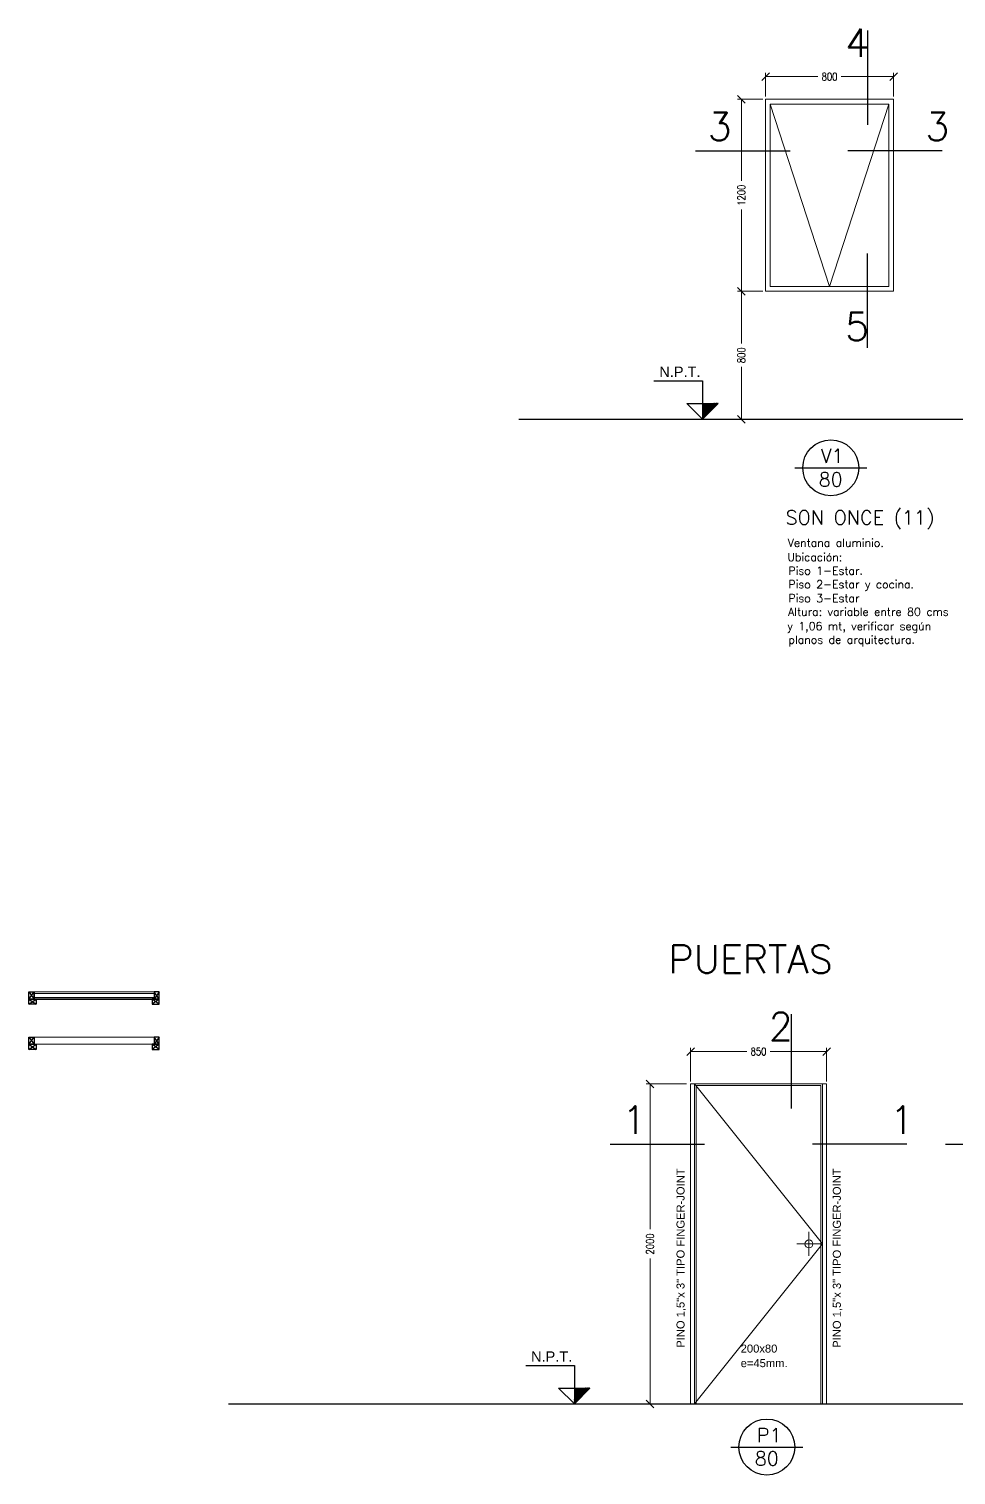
# Model space of a CAD drawing. Header units: metres. Extents: x -40 to 265, y 63 to 163.
# Drawn here: x 247.84 to 253.64, y 145.2 to 154.24 of the extents above; entities that cross this region are included whole.
import ezdxf
from ezdxf.enums import TextEntityAlignment as Align

# ---------------------------------------------------------------- set-up
doc = ezdxf.new("R2010")
doc.units = ezdxf.units.M
doc.header["$LTSCALE"] = 5
doc.header["$MEASUREMENT"] = 0
doc.layers.get('0').update_dxf_attribs({"color": 30})
doc.layers.get('DEFPOINTS').update_dxf_attribs({"color": 210})
for name, color, linetype, lineweight in [('A-ANNO-DIMS', 3, 'Continuous', 18), ('A-ANNO-TEXT', 3, 'Continuous', 18), ('A-DETL-GRPH', 4, 'Continuous', 25), ('A-DETL-MBND', 3, 'Continuous', 18), ('A-DETL-MCUT', 4, 'Continuous', 25)]:
    doc.layers.add(name, color=color, linetype=linetype, lineweight=lineweight)
doc.styles.add('E-ARIAL', font='arial.ttf')
doc.styles.add('E-ROMANS', font='romans.shx', dxfattribs={"width": 0.8})
doc.dimstyles.new('E-0020_TICK_24', dxfattribs={"dimscale": 0.001, "dimtxt": 48, "dimasz": 48, "dimexe": 24, "dimexo": 16, "dimgap": 24, "dimtad": 0, "dimdec": 0, "dimlfac": 1000, "dimzin": 0, "dimdsep": 46, "dimtxsty": 'E-ROMANS', "dimblk": 'OBLIQUE', "dimcen": 24, "dimclrd": 256, "dimclre": 256, "dimclrt": 256, "dimadec": 0, "dimazin": 0, "dimtfac": 1, "dimtdec": 0, "dimtmove": 1, "dimatfit": 3, "dimldrblk": 'OPEN90', "dimfxl": 1, "dimtfill": 1, "dimtolj": 1, "dimtzin": 0, "dimlwd": -1, "dimarcsym": 0})

# ---------------------------------------------------------------- blocks, each defined once
blk = doc.blocks.new('_Oblique')
at = {"color": 0, "linetype": 'ByBlock', "lineweight": -2}
blk.add_line((-0.5, -0.5), (0.5, 0.5), dxfattribs=at)
blk = doc.blocks.new('*D130')
at = {"layer": 'A-ANNO-DIMS', "lineweight": -2, "transparency": 16777216}
for p, q in [((251.9505, 147.6423), (251.6999, 147.6423)), ((251.9505, 145.6423), (251.6999, 145.6423))]:
    blk.add_line(p, q, dxfattribs=at)
at = {"layer": 'A-ANNO-DIMS', "transparency": 16777216}
for p, q in [((251.7239, 147.6423), (251.7239, 146.734)), ((251.7239, 145.6423), (251.7239, 146.5506))]:
    blk.add_line(p, q, dxfattribs=at)
at = {"layer": 'DEFPOINTS', "color": 0, "transparency": 16777216}
for p in [(251.9665, 147.6423), (251.7239, 145.6423), (251.9665, 145.6423)]:
    blk.add_point(p, dxfattribs=at)
at = {"layer": 'A-ANNO-DIMS', "transparency": 16777216, "xscale": 0.048, "yscale": 0.048, "zscale": 0.048}
for p, rotation in [((251.7239, 147.6423), 90), ((251.7239, 145.6423), 270)]:
    blk.add_blockref('_Oblique', p, dxfattribs=dict(at, rotation=rotation))
at = {"layer": 'A-ANNO-DIMS', "transparency": 16777216, "insert": (251.7239, 146.6423), "char_height": 0.048, "attachment_point": 5, "rotation": 90, "style": 'E-ROMANS', "bg_fill": 3, "box_fill_scale": 1.25, "bg_fill_color": 256, "bg_fill_true_color": 13158600, "bg_fill_transparency": 0}
blk.add_mtext('\\A1;2000', dxfattribs=at)
blk = doc.blocks.new('_Open90')
at = {"color": 0, "linetype": 'ByBlock', "lineweight": -2}
for p, q in [((0, 0), (-1, 0)), ((-0.5, 0.5), (0, 0)), ((0, 0), (-0.5, -0.5))]:
    blk.add_line(p, q, dxfattribs=at)
blk = doc.blocks.new('*D133')
at = {"layer": 'A-ANNO-DIMS', "lineweight": -2, "transparency": 16777216}
for p, q in [((252.429, 153.7964), (252.2708, 153.7964)), ((252.429, 152.5964), (252.2708, 152.5964))]:
    blk.add_line(p, q, dxfattribs=at)
at = {"layer": 'A-ANNO-DIMS', "transparency": 16777216}
for p, q in [((252.2948, 153.7964), (252.2948, 153.2853)), ((252.2948, 152.5964), (252.2948, 153.1075))]:
    blk.add_line(p, q, dxfattribs=at)
at = {"layer": 'DEFPOINTS', "color": 0, "transparency": 16777216}
for p in [(252.445, 153.7964), (252.2948, 152.5964), (252.445, 152.5964)]:
    blk.add_point(p, dxfattribs=at)
at = {"layer": 'A-ANNO-DIMS', "transparency": 16777216, "xscale": 0.048, "yscale": 0.048, "zscale": 0.048}
for p, rotation in [((252.2948, 153.7964), 90), ((252.2948, 152.5964), 270)]:
    blk.add_blockref('_Oblique', p, dxfattribs=dict(at, rotation=rotation))
at = {"layer": 'A-ANNO-DIMS', "transparency": 16777216, "insert": (252.2948, 153.1964), "char_height": 0.048, "attachment_point": 5, "rotation": 90, "style": 'E-ROMANS', "bg_fill": 3, "box_fill_scale": 1.25, "bg_fill_color": 256, "bg_fill_true_color": 13158600, "bg_fill_transparency": 0}
blk.add_mtext('\\A1;1200', dxfattribs=at)
blk = doc.blocks.new('*D134')
at = {"layer": 'A-ANNO-DIMS', "lineweight": -2, "transparency": 16777216}
for p, q in [((252.445, 153.8124), (252.445, 153.9613)), ((253.245, 153.8124), (253.245, 153.9613))]:
    blk.add_line(p, q, dxfattribs=at)
at = {"layer": 'A-ANNO-DIMS', "transparency": 16777216}
for p, q in [((252.445, 153.9373), (252.7716, 153.9373)), ((253.245, 153.9373), (252.9183, 153.9373))]:
    blk.add_line(p, q, dxfattribs=at)
at = {"layer": 'DEFPOINTS', "color": 0, "transparency": 16777216}
for p in [(253.245, 153.9373), (252.445, 153.7964), (253.245, 153.7964)]:
    blk.add_point(p, dxfattribs=at)
at = {"layer": 'A-ANNO-DIMS', "transparency": 16777216, "xscale": 0.048, "yscale": 0.048, "zscale": 0.048, "rotation": 180}
blk.add_blockref('_Oblique', (252.445, 153.9373), dxfattribs=at)
at = {"layer": 'A-ANNO-DIMS', "transparency": 16777216, "xscale": 0.048, "yscale": 0.048, "zscale": 0.048}
blk.add_blockref('_Oblique', (253.245, 153.9373), dxfattribs=at)
at = {"layer": 'A-ANNO-DIMS', "transparency": 16777216, "insert": (252.845, 153.9373), "char_height": 0.048, "attachment_point": 5, "style": 'E-ROMANS', "bg_fill": 3, "box_fill_scale": 1.25, "bg_fill_color": 256, "bg_fill_true_color": 13158600, "bg_fill_transparency": 0}
blk.add_mtext('\\A1;800', dxfattribs=at)
blk = doc.blocks.new('*D140')
at = {"layer": 'A-ANNO-DIMS', "lineweight": -2, "transparency": 16777216}
for p, q in [((251.9765, 147.6583), (251.9765, 147.869)), ((252.8265, 147.6583), (252.8265, 147.869))]:
    blk.add_line(p, q, dxfattribs=at)
at = {"layer": 'A-ANNO-DIMS', "transparency": 16777216}
for p, q in [((251.9765, 147.845), (252.3281, 147.845)), ((252.8265, 147.845), (252.4749, 147.845))]:
    blk.add_line(p, q, dxfattribs=at)
at = {"layer": 'DEFPOINTS', "color": 0, "transparency": 16777216}
for p in [(252.8265, 147.845), (251.9765, 147.6423), (252.8265, 147.6423)]:
    blk.add_point(p, dxfattribs=at)
at = {"layer": 'A-ANNO-DIMS', "transparency": 16777216, "xscale": 0.048, "yscale": 0.048, "zscale": 0.048, "rotation": 180}
blk.add_blockref('_Oblique', (251.9765, 147.845), dxfattribs=at)
at = {"layer": 'A-ANNO-DIMS', "transparency": 16777216, "xscale": 0.048, "yscale": 0.048, "zscale": 0.048}
blk.add_blockref('_Oblique', (252.8265, 147.845), dxfattribs=at)
at = {"layer": 'A-ANNO-DIMS', "transparency": 16777216, "insert": (252.4015, 147.845), "char_height": 0.048, "attachment_point": 5, "style": 'E-ROMANS', "bg_fill": 3, "box_fill_scale": 1.25, "bg_fill_color": 256, "bg_fill_true_color": 13158600, "bg_fill_transparency": 0}
blk.add_mtext('\\A1;850', dxfattribs=at)
blk = doc.blocks.new('*D143')
at = {"layer": 'A-ANNO-DIMS', "lineweight": -2, "transparency": 16777216}
for p, q in [((252.429, 152.5964), (252.2708, 152.5964)), ((252.429, 151.7964), (252.2708, 151.7964))]:
    blk.add_line(p, q, dxfattribs=at)
at = {"layer": 'A-ANNO-DIMS', "transparency": 16777216}
for p, q in [((252.2948, 152.5964), (252.2948, 152.2698)), ((252.2948, 151.7964), (252.2948, 152.123))]:
    blk.add_line(p, q, dxfattribs=at)
at = {"layer": 'DEFPOINTS', "color": 0, "transparency": 16777216}
for p in [(252.445, 152.5964), (252.2948, 151.7964), (252.445, 151.7964)]:
    blk.add_point(p, dxfattribs=at)
at = {"layer": 'A-ANNO-DIMS', "transparency": 16777216, "xscale": 0.048, "yscale": 0.048, "zscale": 0.048}
for p, rotation in [((252.2948, 152.5964), 90), ((252.2948, 151.7964), 270)]:
    blk.add_blockref('_Oblique', p, dxfattribs=dict(at, rotation=rotation))
at = {"layer": 'A-ANNO-DIMS', "transparency": 16777216, "insert": (252.2948, 152.1964), "char_height": 0.048, "attachment_point": 5, "rotation": 90, "style": 'E-ROMANS', "bg_fill": 3, "box_fill_scale": 1.25, "bg_fill_color": 256, "bg_fill_true_color": 13158600, "bg_fill_transparency": 0}
blk.add_mtext('\\A1;800', dxfattribs=at)
blk = doc.blocks.new('QM-ARQ-DET')
at = {"layer": 'A-DETL-GRPH'}
for p, q in [((253.0831, 154.2253), (253.0831, 153.6356)), ((252.0086, 153.4735), (252.5984, 153.4735)), ((253.5487, 153.4735), (252.959, 153.4735)), ((253.0831, 152.242), (253.0831, 152.8317)), ((251.7481, 152.0368), (252.0523, 152.0368)), ((252.0523, 152.0368), (252.0523, 151.7964)), ((252.0523, 151.7964), (251.9533, 151.8954)), ((251.9533, 151.8954), (252.1493, 151.8954)), ((252.1013, 151.8464), (252.0523, 151.8954)), ((252.1493, 151.8954), (252.0523, 151.7964)), ((252.101, 151.8461), (252.0523, 151.8948)), ((252.1007, 151.8458), (252.0523, 151.8942)), ((252.1004, 151.8455), (252.0523, 151.8935)), ((252.1001, 151.8452), (252.0523, 151.8929)), ((252.0998, 151.8448), (252.0523, 151.8923)), ((252.0995, 151.8445), (252.0523, 151.8917)), ((252.0992, 151.8442), (252.0523, 151.8911)), ((252.0989, 151.8439), (252.0523, 151.8905)), ((252.0985, 151.8436), (252.0523, 151.8898)), ((252.0982, 151.8433), (252.0523, 151.8892)), ((252.0979, 151.843), (252.0523, 151.8886)), ((252.0976, 151.8427), (252.0523, 151.888)), ((252.0973, 151.8423), (252.0523, 151.8874)), ((252.097, 151.842), (252.0523, 151.8867)), ((252.0967, 151.8417), (252.0523, 151.8861)), ((252.0964, 151.8414), (252.0523, 151.8855)), ((252.0961, 151.8411), (252.0523, 151.8849)), ((252.0958, 151.8408), (252.0523, 151.8843)), ((252.0955, 151.8405), (252.0523, 151.8836)), ((252.0952, 151.8402), (252.0523, 151.883)), ((252.0949, 151.8398), (252.0523, 151.8824)), ((252.0946, 151.8395), (252.0523, 151.8818)), ((252.0943, 151.8392), (252.0523, 151.8812)), ((252.094, 151.8389), (252.0523, 151.8806)), ((252.0936, 151.8386), (252.0523, 151.8799)), ((252.0933, 151.8383), (252.0523, 151.8793)), ((252.093, 151.838), (252.0523, 151.8787)), ((252.0927, 151.8377), (252.0523, 151.8781)), ((252.0924, 151.8373), (252.0523, 151.8775)), ((252.0921, 151.837), (252.0523, 151.8768)), ((252.0918, 151.8367), (252.0523, 151.8762)), ((252.0915, 151.8364), (252.0523, 151.8756)), ((252.0912, 151.8361), (252.0523, 151.875)), ((252.0909, 151.8358), (252.0523, 151.8744)), ((252.0906, 151.8355), (252.0523, 151.8737)), ((252.0903, 151.8352), (252.0523, 151.8731)), ((252.09, 151.8348), (252.0523, 151.8725)), ((252.0897, 151.8345), (252.0523, 151.8719)), ((252.0894, 151.8342), (252.0523, 151.8713)), ((252.0891, 151.8339), (252.0523, 151.8707)), ((252.0887, 151.8336), (252.0523, 151.87)), ((252.0884, 151.8333), (252.0523, 151.8694)), ((252.0881, 151.833), (252.0523, 151.8688)), ((252.0878, 151.8327), (252.0523, 151.8682)), ((252.0875, 151.8323), (252.0523, 151.8676)), ((252.0872, 151.832), (252.0523, 151.8669)), ((252.0869, 151.8317), (252.0523, 151.8663)), ((252.0866, 151.8314), (252.0523, 151.8657)), ((252.0863, 151.8311), (252.0523, 151.8651)), ((252.086, 151.8308), (252.0523, 151.8645)), ((252.0857, 151.8305), (252.0523, 151.8638)), ((252.0854, 151.8302), (252.0523, 151.8632)), ((252.0851, 151.8298), (252.0523, 151.8626)), ((252.0848, 151.8295), (252.0523, 151.862)), ((252.0845, 151.8292), (252.0523, 151.8614)), ((252.0842, 151.8289), (252.0523, 151.8608)), ((252.0838, 151.8286), (252.0523, 151.8601)), ((252.0835, 151.8283), (252.0523, 151.8595)), ((252.0832, 151.828), (252.0523, 151.8589)), ((252.0829, 151.8277), (252.0523, 151.8583)), ((252.0826, 151.8273), (252.0523, 151.8577)), ((252.0823, 151.827), (252.0523, 151.857)), ((252.082, 151.8267), (252.0523, 151.8564)), ((252.0817, 151.8264), (252.0523, 151.8558)), ((252.0814, 151.8261), (252.0523, 151.8552)), ((252.0811, 151.8258), (252.0523, 151.8546)), ((252.0808, 151.8255), (252.0523, 151.8539)), ((252.0805, 151.8252), (252.0523, 151.8533)), ((252.0802, 151.8248), (252.0523, 151.8527)), ((252.0799, 151.8245), (252.0523, 151.8521)), ((252.0796, 151.8242), (252.0523, 151.8515)), ((252.0793, 151.8239), (252.0523, 151.8509)), ((252.0789, 151.8236), (252.0523, 151.8502)), ((252.0786, 151.8233), (252.0523, 151.8496)), ((252.0783, 151.823), (252.0523, 151.849)), ((252.078, 151.8227), (252.0523, 151.8484)), ((252.0777, 151.8223), (252.0523, 151.8478)), ((252.0774, 151.822), (252.0523, 151.8471)), ((252.0771, 151.8217), (252.0523, 151.8465)), ((252.0768, 151.8214), (252.0523, 151.8459)), ((252.0765, 151.8211), (252.0523, 151.8453)), ((252.0762, 151.8208), (252.0523, 151.8447)), ((252.0759, 151.8205), (252.0523, 151.844)), ((252.0756, 151.8202), (252.0523, 151.8434)), ((252.0753, 151.8198), (252.0523, 151.8428)), ((252.075, 151.8195), (252.0523, 151.8422)), ((252.0747, 151.8192), (252.0523, 151.8416)), ((252.0744, 151.8189), (252.0523, 151.841)), ((252.074, 151.8186), (252.0523, 151.8403)), ((252.0737, 151.8183), (252.0523, 151.8397)), ((252.0734, 151.818), (252.0523, 151.8391)), ((252.0731, 151.8177), (252.0523, 151.8385)), ((252.0728, 151.8173), (252.0523, 151.8379)), ((252.0725, 151.817), (252.0523, 151.8372)), ((252.0722, 151.8167), (252.0523, 151.8366)), ((252.0719, 151.8164), (252.0523, 151.836)), ((252.0716, 151.8161), (252.0523, 151.8354)), ((252.0713, 151.8158), (252.0523, 151.8348)), ((252.071, 151.8155), (252.0523, 151.8341)), ((252.0707, 151.8152), (252.0523, 151.8335)), ((252.0704, 151.8148), (252.0523, 151.8329)), ((252.1016, 151.8467), (252.0529, 151.8954)), ((252.1019, 151.847), (252.0535, 151.8954)), ((252.1022, 151.8473), (252.0542, 151.8954)), ((252.1025, 151.8477), (252.0548, 151.8954)), ((252.1028, 151.848), (252.0554, 151.8954)), ((252.1031, 151.8483), (252.056, 151.8954)), ((252.1034, 151.8486), (252.0566, 151.8954)), ((252.1038, 151.8489), (252.0573, 151.8954)), ((252.1041, 151.8492), (252.0579, 151.8954)), ((252.1044, 151.8495), (252.0585, 151.8954)), ((252.1047, 151.8498), (252.0591, 151.8954)), ((252.105, 151.8502), (252.0597, 151.8954)), ((252.1053, 151.8505), (252.0604, 151.8954)), ((252.1056, 151.8508), (252.061, 151.8954)), ((252.1059, 151.8511), (252.0616, 151.8954)), ((252.1062, 151.8514), (252.0622, 151.8954)), ((252.1065, 151.8517), (252.0628, 151.8954)), ((252.1068, 151.852), (252.0634, 151.8954)), ((252.1071, 151.8523), (252.0641, 151.8954)), ((252.1074, 151.8527), (252.0647, 151.8954)), ((252.1077, 151.853), (252.0653, 151.8954)), ((252.108, 151.8533), (252.0659, 151.8954)), ((252.1083, 151.8536), (252.0665, 151.8954)), ((252.1087, 151.8539), (252.0672, 151.8954)), ((252.109, 151.8542), (252.0678, 151.8954)), ((252.1093, 151.8545), (252.0684, 151.8954)), ((252.1096, 151.8548), (252.069, 151.8954)), ((252.1099, 151.8552), (252.0696, 151.8954)), ((252.1102, 151.8555), (252.0703, 151.8954)), ((252.1105, 151.8558), (252.0709, 151.8954)), ((252.1108, 151.8561), (252.0715, 151.8954)), ((252.1111, 151.8564), (252.0721, 151.8954)), ((252.1114, 151.8567), (252.0727, 151.8954)), ((252.1117, 151.857), (252.0733, 151.8954)), ((252.112, 151.8573), (252.074, 151.8954)), ((252.1123, 151.8577), (252.0746, 151.8954)), ((252.1126, 151.858), (252.0752, 151.8954)), ((252.1129, 151.8583), (252.0758, 151.8954)), ((252.1132, 151.8586), (252.0764, 151.8954)), ((252.1136, 151.8589), (252.0771, 151.8954)), ((252.1139, 151.8592), (252.0777, 151.8954)), ((252.1142, 151.8595), (252.0783, 151.8954)), ((252.1145, 151.8598), (252.0789, 151.8954)), ((252.1148, 151.8602), (252.0795, 151.8954)), ((252.1151, 151.8605), (252.0802, 151.8954)), ((252.1154, 151.8608), (252.0808, 151.8954)), ((252.1157, 151.8611), (252.0814, 151.8954)), ((252.116, 151.8614), (252.082, 151.8954)), ((252.1163, 151.8617), (252.0826, 151.8954)), ((252.1166, 151.862), (252.0832, 151.8954)), ((252.1169, 151.8623), (252.0839, 151.8954)), ((252.1172, 151.8627), (252.0845, 151.8954)), ((252.1175, 151.863), (252.0851, 151.8954)), ((252.1178, 151.8633), (252.0857, 151.8954)), ((252.1181, 151.8636), (252.0863, 151.8954)), ((252.1185, 151.8639), (252.087, 151.8954)), ((252.1188, 151.8642), (252.0876, 151.8954)), ((252.1191, 151.8645), (252.0882, 151.8954)), ((252.1194, 151.8648), (252.0888, 151.8954)), ((252.1197, 151.8652), (252.0894, 151.8954)), ((252.12, 151.8655), (252.0901, 151.8954)), ((252.1203, 151.8658), (252.0907, 151.8954)), ((252.1206, 151.8661), (252.0913, 151.8954)), ((252.1209, 151.8664), (252.0919, 151.8954)), ((252.1212, 151.8667), (252.0925, 151.8954)), ((252.1215, 151.867), (252.0931, 151.8954)), ((252.1218, 151.8673), (252.0938, 151.8954)), ((252.1221, 151.8677), (252.0944, 151.8954)), ((252.1224, 151.868), (252.095, 151.8954)), ((252.1227, 151.8683), (252.0956, 151.8954)), ((252.123, 151.8686), (252.0962, 151.8954)), ((252.1234, 151.8689), (252.0969, 151.8954)), ((252.1237, 151.8692), (252.0975, 151.8954)), ((252.124, 151.8695), (252.0981, 151.8954)), ((252.1243, 151.8698), (252.0987, 151.8954)), ((252.1246, 151.8702), (252.0993, 151.8954)), ((252.1249, 151.8705), (252.1, 151.8954)), ((252.1252, 151.8708), (252.1006, 151.8954)), ((252.1255, 151.8711), (252.1012, 151.8954)), ((252.1258, 151.8714), (252.1018, 151.8954)), ((252.1261, 151.8717), (252.1024, 151.8954)), ((252.1264, 151.872), (252.103, 151.8954)), ((252.1267, 151.8723), (252.1037, 151.8954)), ((252.127, 151.8727), (252.1043, 151.8954)), ((252.1273, 151.873), (252.1049, 151.8954)), ((252.1276, 151.8733), (252.1055, 151.8954)), ((252.1279, 151.8736), (252.1061, 151.8954)), ((252.1283, 151.8739), (252.1068, 151.8954)), ((252.1286, 151.8742), (252.1074, 151.8954)), ((252.1289, 151.8745), (252.108, 151.8954)), ((252.1292, 151.8748), (252.1086, 151.8954)), ((252.1295, 151.8752), (252.1092, 151.8954)), ((252.1298, 151.8755), (252.1099, 151.8954)), ((252.1301, 151.8758), (252.1105, 151.8954)), ((252.1304, 151.8761), (252.1111, 151.8954)), ((252.1307, 151.8764), (252.1117, 151.8954)), ((252.131, 151.8767), (252.1123, 151.8954)), ((252.1313, 151.877), (252.1129, 151.8954)), ((252.1316, 151.8773), (252.1136, 151.8954)), ((252.1319, 151.8777), (252.1142, 151.8954)), ((252.1322, 151.878), (252.1148, 151.8954)), ((252.1325, 151.8783), (252.1154, 151.8954)), ((252.1328, 151.8786), (252.116, 151.8954)), ((252.1331, 151.8789), (252.1167, 151.8954)), ((252.1335, 151.8792), (252.1173, 151.8954)), ((252.1338, 151.8795), (252.1179, 151.8954)), ((252.1341, 151.8798), (252.1185, 151.8954)), ((252.1344, 151.8802), (252.1191, 151.8954)), ((252.1347, 151.8805), (252.1198, 151.8954)), ((252.135, 151.8808), (252.1204, 151.8954)), ((252.1353, 151.8811), (252.121, 151.8954)), ((252.1356, 151.8814), (252.1216, 151.8954)), ((252.1359, 151.8817), (252.1222, 151.8954)), ((252.1362, 151.882), (252.1228, 151.8954)), ((252.1365, 151.8823), (252.1235, 151.8954)), ((252.1368, 151.8827), (252.1241, 151.8954)), ((252.1371, 151.883), (252.1247, 151.8954)), ((252.1374, 151.8833), (252.1253, 151.8954)), ((252.1377, 151.8836), (252.1259, 151.8954)), ((252.138, 151.8839), (252.1266, 151.8954)), ((252.1384, 151.8842), (252.1272, 151.8954)), ((252.1387, 151.8845), (252.1278, 151.8954)), ((252.139, 151.8848), (252.1284, 151.8954)), ((252.1393, 151.8852), (252.129, 151.8954)), ((252.1396, 151.8855), (252.1296, 151.8954)), ((252.1399, 151.8858), (252.1303, 151.8954)), ((252.1402, 151.8861), (252.1309, 151.8954)), ((252.1405, 151.8864), (252.1315, 151.8954)), ((252.1408, 151.8867), (252.1321, 151.8954)), ((252.1411, 151.887), (252.1327, 151.8954)), ((252.1414, 151.8873), (252.1334, 151.8954)), ((252.1417, 151.8877), (252.134, 151.8954)), ((252.142, 151.888), (252.1346, 151.8954)), ((252.1423, 151.8883), (252.1352, 151.8954)), ((252.1426, 151.8886), (252.1358, 151.8954)), ((252.1429, 151.8889), (252.1365, 151.8954)), ((252.1433, 151.8892), (252.1371, 151.8954)), ((252.1436, 151.8895), (252.1377, 151.8954)), ((252.1439, 151.8898), (252.1383, 151.8954)), ((252.1442, 151.8902), (252.1389, 151.8954)), ((252.1445, 151.8905), (252.1395, 151.8954)), ((252.1448, 151.8908), (252.1402, 151.8954)), ((252.1451, 151.8911), (252.1408, 151.8954)), ((252.1454, 151.8914), (252.1414, 151.8954)), ((252.1457, 151.8917), (252.142, 151.8954)), ((252.146, 151.892), (252.1426, 151.8954)), ((252.1463, 151.8923), (252.1433, 151.8954)), ((252.1466, 151.8927), (252.1439, 151.8954)), ((252.1469, 151.893), (252.1445, 151.8954)), ((252.1472, 151.8933), (252.1451, 151.8954)), ((252.1475, 151.8936), (252.1457, 151.8954)), ((252.1478, 151.8939), (252.1464, 151.8954)), ((252.1482, 151.8942), (252.147, 151.8954)), ((252.1485, 151.8945), (252.1476, 151.8954)), ((252.1488, 151.8948), (252.1482, 151.8954)), ((252.1491, 151.8952), (252.1488, 151.8954)), ((252.0701, 151.8145), (252.0523, 151.8323)), ((252.0698, 151.8142), (252.0523, 151.8317)), ((252.0695, 151.8139), (252.0523, 151.8311)), ((252.0692, 151.8136), (252.0523, 151.8304)), ((252.0688, 151.8133), (252.0523, 151.8298)), ((252.0685, 151.813), (252.0523, 151.8292)), ((252.0682, 151.8127), (252.0523, 151.8286)), ((252.0679, 151.8123), (252.0523, 151.828)), ((252.0676, 151.812), (252.0523, 151.8273)), ((252.0673, 151.8117), (252.0523, 151.8267)), ((252.067, 151.8114), (252.0523, 151.8261)), ((252.0667, 151.8111), (252.0523, 151.8255)), ((252.0664, 151.8108), (252.0523, 151.8249)), ((252.0661, 151.8105), (252.0523, 151.8243)), ((252.0658, 151.8102), (252.0523, 151.8236)), ((252.0655, 151.8098), (252.0523, 151.823)), ((252.0652, 151.8095), (252.0523, 151.8224)), ((252.0649, 151.8092), (252.0523, 151.8218)), ((252.0646, 151.8089), (252.0523, 151.8212)), ((252.0643, 151.8086), (252.0523, 151.8205)), ((252.0639, 151.8083), (252.0523, 151.8199)), ((252.0636, 151.808), (252.0523, 151.8193)), ((252.0633, 151.8077), (252.0523, 151.8187)), ((252.063, 151.8073), (252.0523, 151.8181)), ((252.0627, 151.807), (252.0523, 151.8174)), ((252.0624, 151.8067), (252.0523, 151.8168)), ((252.0621, 151.8064), (252.0523, 151.8162)), ((252.0618, 151.8061), (252.0523, 151.8156)), ((252.0615, 151.8058), (252.0523, 151.815)), ((252.0612, 151.8055), (252.0523, 151.8144)), ((252.0609, 151.8052), (252.0523, 151.8137)), ((252.0606, 151.8048), (252.0523, 151.8131)), ((252.0603, 151.8045), (252.0523, 151.8125)), ((252.06, 151.8042), (252.0523, 151.8119)), ((252.0597, 151.8039), (252.0523, 151.8113)), ((252.0594, 151.8036), (252.0523, 151.8106)), ((252.059, 151.8033), (252.0523, 151.81)), ((252.0587, 151.803), (252.0523, 151.8094)), ((252.0584, 151.8027), (252.0523, 151.8088)), ((252.0581, 151.8023), (252.0523, 151.8082)), ((252.0578, 151.802), (252.0523, 151.8075)), ((252.0575, 151.8017), (252.0523, 151.8069)), ((252.0572, 151.8014), (252.0523, 151.8063)), ((252.0569, 151.8011), (252.0523, 151.8057)), ((252.0566, 151.8008), (252.0523, 151.8051)), ((252.0563, 151.8005), (252.0523, 151.8045)), ((252.056, 151.8002), (252.0523, 151.8038)), ((252.0557, 151.7998), (252.0523, 151.8032)), ((252.0554, 151.7995), (252.0523, 151.8026)), ((252.0551, 151.7992), (252.0523, 151.802)), ((252.0548, 151.7989), (252.0523, 151.8014)), ((252.0545, 151.7986), (252.0523, 151.8007)), ((252.0541, 151.7983), (252.0523, 151.8001)), ((252.0538, 151.798), (252.0523, 151.7995)), ((252.0535, 151.7977), (252.0523, 151.7989)), ((252.0532, 151.7973), (252.0523, 151.7983)), ((252.0529, 151.797), (252.0523, 151.7976)), ((252.0526, 151.7967), (252.0523, 151.797)), ((252.0523, 151.7964), (252.0523, 151.7964)), ((252.606, 148.0777), (252.606, 147.4879)), ((251.475, 147.2658), (252.0648, 147.2658)), ((253.328, 147.2658), (252.7382, 147.2658)), ((253.5685, 147.2658), (254.1583, 147.2658)), ((250.9468, 145.8827), (251.251, 145.8827)), ((251.251, 145.8827), (251.251, 145.6423)), ((251.251, 145.6423), (251.152, 145.7413)), ((251.152, 145.7413), (251.348, 145.7413)), ((251.3, 145.6923), (251.251, 145.7413)), ((251.348, 145.7413), (251.251, 145.6423)), ((251.2997, 145.692), (251.251, 145.7407)), ((251.2994, 145.6917), (251.251, 145.7401)), ((251.2991, 145.6914), (251.251, 145.7394)), ((251.2988, 145.691), (251.251, 145.7388)), ((251.2985, 145.6907), (251.251, 145.7382)), ((251.2982, 145.6904), (251.251, 145.7376)), ((251.2979, 145.6901), (251.251, 145.737)), ((251.2976, 145.6898), (251.251, 145.7363)), ((251.2973, 145.6895), (251.251, 145.7357)), ((251.2969, 145.6892), (251.251, 145.7351)), ((251.2966, 145.6889), (251.251, 145.7345)), ((251.2963, 145.6885), (251.251, 145.7339)), ((251.296, 145.6882), (251.251, 145.7333)), ((251.2957, 145.6879), (251.251, 145.7326)), ((251.2954, 145.6876), (251.251, 145.732)), ((251.2951, 145.6873), (251.251, 145.7314)), ((251.2948, 145.687), (251.251, 145.7308)), ((251.2945, 145.6867), (251.251, 145.7302)), ((251.2942, 145.6864), (251.251, 145.7295)), ((251.2939, 145.686), (251.251, 145.7289)), ((251.2936, 145.6857), (251.251, 145.7283)), ((251.2933, 145.6854), (251.251, 145.7277)), ((251.293, 145.6851), (251.251, 145.7271)), ((251.2927, 145.6848), (251.251, 145.7264)), ((251.2924, 145.6845), (251.251, 145.7258)), ((251.292, 145.6842), (251.251, 145.7252)), ((251.2917, 145.6839), (251.251, 145.7246)), ((251.2914, 145.6835), (251.251, 145.724)), ((251.2911, 145.6832), (251.251, 145.7234)), ((251.2908, 145.6829), (251.251, 145.7227)), ((251.2905, 145.6826), (251.251, 145.7221)), ((251.2902, 145.6823), (251.251, 145.7215)), ((251.2899, 145.682), (251.251, 145.7209)), ((251.2896, 145.6817), (251.251, 145.7203)), ((251.2893, 145.6814), (251.251, 145.7196)), ((251.289, 145.681), (251.251, 145.719)), ((251.2887, 145.6807), (251.251, 145.7184)), ((251.2884, 145.6804), (251.251, 145.7178)), ((251.2881, 145.6801), (251.251, 145.7172)), ((251.2878, 145.6798), (251.251, 145.7165)), ((251.2875, 145.6795), (251.251, 145.7159)), ((251.2871, 145.6792), (251.251, 145.7153)), ((251.2868, 145.6789), (251.251, 145.7147)), ((251.2865, 145.6785), (251.251, 145.7141)), ((251.2862, 145.6782), (251.251, 145.7135)), ((251.2859, 145.6779), (251.251, 145.7128)), ((251.2856, 145.6776), (251.251, 145.7122)), ((251.2853, 145.6773), (251.251, 145.7116)), ((251.285, 145.677), (251.251, 145.711)), ((251.2847, 145.6767), (251.251, 145.7104)), ((251.2844, 145.6764), (251.251, 145.7097)), ((251.2841, 145.676), (251.251, 145.7091)), ((251.2838, 145.6757), (251.251, 145.7085)), ((251.2835, 145.6754), (251.251, 145.7079)), ((251.2832, 145.6751), (251.251, 145.7073)), ((251.2829, 145.6748), (251.251, 145.7066)), ((251.2826, 145.6745), (251.251, 145.706)), ((251.2822, 145.6742), (251.251, 145.7054)), ((251.2819, 145.6739), (251.251, 145.7048)), ((251.2816, 145.6735), (251.251, 145.7042)), ((251.2813, 145.6732), (251.251, 145.7036)), ((251.281, 145.6729), (251.251, 145.7029)), ((251.2807, 145.6726), (251.251, 145.7023)), ((251.2804, 145.6723), (251.251, 145.7017)), ((251.2801, 145.672), (251.251, 145.7011)), ((251.2798, 145.6717), (251.251, 145.7005)), ((251.2795, 145.6714), (251.251, 145.6998)), ((251.2792, 145.671), (251.251, 145.6992)), ((251.2789, 145.6707), (251.251, 145.6986)), ((251.2786, 145.6704), (251.251, 145.698)), ((251.2783, 145.6701), (251.251, 145.6974)), ((251.278, 145.6698), (251.251, 145.6967)), ((251.2777, 145.6695), (251.251, 145.6961)), ((251.2773, 145.6692), (251.251, 145.6955)), ((251.277, 145.6689), (251.251, 145.6949)), ((251.2767, 145.6685), (251.251, 145.6943)), ((251.2764, 145.6682), (251.251, 145.6937)), ((251.2761, 145.6679), (251.251, 145.693)), ((251.2758, 145.6676), (251.251, 145.6924)), ((251.2755, 145.6673), (251.251, 145.6918)), ((251.2752, 145.667), (251.251, 145.6912)), ((251.2749, 145.6667), (251.251, 145.6906)), ((251.2746, 145.6664), (251.251, 145.6899)), ((251.2743, 145.666), (251.251, 145.6893)), ((251.274, 145.6657), (251.251, 145.6887)), ((251.2737, 145.6654), (251.251, 145.6881)), ((251.2734, 145.6651), (251.251, 145.6875)), ((251.3003, 145.6926), (251.2516, 145.7413)), ((251.3006, 145.6929), (251.2523, 145.7413)), ((251.3009, 145.6932), (251.2529, 145.7413)), ((251.3012, 145.6935), (251.2535, 145.7413)), ((251.3015, 145.6939), (251.2541, 145.7413)), ((251.3018, 145.6942), (251.2547, 145.7413)), ((251.3022, 145.6945), (251.2553, 145.7413)), ((251.3025, 145.6948), (251.256, 145.7413)), ((251.3028, 145.6951), (251.2566, 145.7413)), ((251.3031, 145.6954), (251.2572, 145.7413)), ((251.3034, 145.6957), (251.2578, 145.7413)), ((251.3037, 145.696), (251.2584, 145.7413)), ((251.304, 145.6964), (251.2591, 145.7413)), ((251.3043, 145.6967), (251.2597, 145.7413)), ((251.3046, 145.697), (251.2603, 145.7413)), ((251.3049, 145.6973), (251.2609, 145.7413)), ((251.3052, 145.6976), (251.2615, 145.7413)), ((251.3055, 145.6979), (251.2622, 145.7413)), ((251.3058, 145.6982), (251.2628, 145.7413)), ((251.3061, 145.6985), (251.2634, 145.7413)), ((251.3064, 145.6989), (251.264, 145.7413)), ((251.3067, 145.6992), (251.2646, 145.7413)), ((251.3071, 145.6995), (251.2652, 145.7413)), ((251.3074, 145.6998), (251.2659, 145.7413)), ((251.3077, 145.7001), (251.2665, 145.7413)), ((251.308, 145.7004), (251.2671, 145.7413)), ((251.3083, 145.7007), (251.2677, 145.7413)), ((251.3086, 145.701), (251.2683, 145.7413)), ((251.3089, 145.7014), (251.269, 145.7413)), ((251.3092, 145.7017), (251.2696, 145.7413)), ((251.3095, 145.702), (251.2702, 145.7413)), ((251.3098, 145.7023), (251.2708, 145.7413)), ((251.3101, 145.7026), (251.2714, 145.7413)), ((251.3104, 145.7029), (251.2721, 145.7413)), ((251.3107, 145.7032), (251.2727, 145.7413)), ((251.311, 145.7035), (251.2733, 145.7413)), ((251.3113, 145.7039), (251.2739, 145.7413)), ((251.3116, 145.7042), (251.2745, 145.7413)), ((251.312, 145.7045), (251.2751, 145.7413)), ((251.3123, 145.7048), (251.2758, 145.7413)), ((251.3126, 145.7051), (251.2764, 145.7413)), ((251.3129, 145.7054), (251.277, 145.7413)), ((251.3132, 145.7057), (251.2776, 145.7413)), ((251.3135, 145.706), (251.2782, 145.7413)), ((251.3138, 145.7064), (251.2789, 145.7413)), ((251.3141, 145.7067), (251.2795, 145.7413)), ((251.3144, 145.707), (251.2801, 145.7413)), ((251.3147, 145.7073), (251.2807, 145.7413)), ((251.315, 145.7076), (251.2813, 145.7413)), ((251.3153, 145.7079), (251.282, 145.7413)), ((251.3156, 145.7082), (251.2826, 145.7413)), ((251.3159, 145.7085), (251.2832, 145.7413)), ((251.3162, 145.7089), (251.2838, 145.7413)), ((251.3165, 145.7092), (251.2844, 145.7413)), ((251.3169, 145.7095), (251.285, 145.7413)), ((251.3172, 145.7098), (251.2857, 145.7413)), ((251.3175, 145.7101), (251.2863, 145.7413)), ((251.3178, 145.7104), (251.2869, 145.7413)), ((251.3181, 145.7107), (251.2875, 145.7413)), ((251.3184, 145.711), (251.2881, 145.7413)), ((251.3187, 145.7114), (251.2888, 145.7413)), ((251.319, 145.7117), (251.2894, 145.7413)), ((251.3193, 145.712), (251.29, 145.7413)), ((251.3196, 145.7123), (251.2906, 145.7413)), ((251.3199, 145.7126), (251.2912, 145.7413)), ((251.3202, 145.7129), (251.2919, 145.7413)), ((251.3205, 145.7132), (251.2925, 145.7413)), ((251.3208, 145.7135), (251.2931, 145.7413)), ((251.3211, 145.7139), (251.2937, 145.7413)), ((251.3214, 145.7142), (251.2943, 145.7413)), ((251.3218, 145.7145), (251.2949, 145.7413)), ((251.3221, 145.7148), (251.2956, 145.7413)), ((251.3224, 145.7151), (251.2962, 145.7413)), ((251.3227, 145.7154), (251.2968, 145.7413)), ((251.323, 145.7157), (251.2974, 145.7413)), ((251.3233, 145.716), (251.298, 145.7413)), ((251.3236, 145.7164), (251.2987, 145.7413)), ((251.3239, 145.7167), (251.2993, 145.7413)), ((251.3242, 145.717), (251.2999, 145.7413)), ((251.3245, 145.7173), (251.3005, 145.7413)), ((251.3248, 145.7176), (251.3011, 145.7413)), ((251.3251, 145.7179), (251.3018, 145.7413)), ((251.3254, 145.7182), (251.3024, 145.7413)), ((251.3257, 145.7185), (251.303, 145.7413)), ((251.326, 145.7189), (251.3036, 145.7413)), ((251.3263, 145.7192), (251.3042, 145.7413)), ((251.3267, 145.7195), (251.3048, 145.7413)), ((251.327, 145.7198), (251.3055, 145.7413)), ((251.3273, 145.7201), (251.3061, 145.7413)), ((251.3276, 145.7204), (251.3067, 145.7413)), ((251.3279, 145.7207), (251.3073, 145.7413)), ((251.3282, 145.721), (251.3079, 145.7413)), ((251.3285, 145.7214), (251.3086, 145.7413)), ((251.3288, 145.7217), (251.3092, 145.7413)), ((251.3291, 145.722), (251.3098, 145.7413)), ((251.3294, 145.7223), (251.3104, 145.7413)), ((251.3297, 145.7226), (251.311, 145.7413)), ((251.33, 145.7229), (251.3117, 145.7413)), ((251.3303, 145.7232), (251.3123, 145.7413)), ((251.3306, 145.7235), (251.3129, 145.7413)), ((251.3309, 145.7239), (251.3135, 145.7413)), ((251.3312, 145.7242), (251.3141, 145.7413)), ((251.3316, 145.7245), (251.3147, 145.7413)), ((251.3319, 145.7248), (251.3154, 145.7413)), ((251.3322, 145.7251), (251.316, 145.7413)), ((251.3325, 145.7254), (251.3166, 145.7413)), ((251.3328, 145.7257), (251.3172, 145.7413)), ((251.3331, 145.726), (251.3178, 145.7413)), ((251.3334, 145.7264), (251.3185, 145.7413)), ((251.3337, 145.7267), (251.3191, 145.7413)), ((251.334, 145.727), (251.3197, 145.7413)), ((251.3343, 145.7273), (251.3203, 145.7413)), ((251.3346, 145.7276), (251.3209, 145.7413)), ((251.3349, 145.7279), (251.3216, 145.7413)), ((251.3352, 145.7282), (251.3222, 145.7413)), ((251.3355, 145.7285), (251.3228, 145.7413)), ((251.3358, 145.7289), (251.3234, 145.7413)), ((251.3361, 145.7292), (251.324, 145.7413)), ((251.3364, 145.7295), (251.3246, 145.7413)), ((251.3368, 145.7298), (251.3253, 145.7413)), ((251.3371, 145.7301), (251.3259, 145.7413)), ((251.3374, 145.7304), (251.3265, 145.7413)), ((251.3377, 145.7307), (251.3271, 145.7413)), ((251.338, 145.731), (251.3277, 145.7413)), ((251.3383, 145.7314), (251.3284, 145.7413)), ((251.3386, 145.7317), (251.329, 145.7413)), ((251.3389, 145.732), (251.3296, 145.7413)), ((251.3392, 145.7323), (251.3302, 145.7413)), ((251.3395, 145.7326), (251.3308, 145.7413)), ((251.3398, 145.7329), (251.3314, 145.7413)), ((251.3401, 145.7332), (251.3321, 145.7413)), ((251.3404, 145.7335), (251.3327, 145.7413)), ((251.3407, 145.7339), (251.3333, 145.7413)), ((251.341, 145.7342), (251.3339, 145.7413)), ((251.3413, 145.7345), (251.3345, 145.7413)), ((251.3417, 145.7348), (251.3352, 145.7413)), ((251.342, 145.7351), (251.3358, 145.7413)), ((251.3423, 145.7354), (251.3364, 145.7413)), ((251.3426, 145.7357), (251.337, 145.7413)), ((251.3429, 145.736), (251.3376, 145.7413)), ((251.3432, 145.7364), (251.3383, 145.7413)), ((251.3435, 145.7367), (251.3389, 145.7413)), ((251.3438, 145.737), (251.3395, 145.7413)), ((251.3441, 145.7373), (251.3401, 145.7413)), ((251.3444, 145.7376), (251.3407, 145.7413)), ((251.3447, 145.7379), (251.3413, 145.7413)), ((251.345, 145.7382), (251.342, 145.7413)), ((251.3453, 145.7385), (251.3426, 145.7413)), ((251.3456, 145.7389), (251.3432, 145.7413)), ((251.3459, 145.7392), (251.3438, 145.7413)), ((251.3462, 145.7395), (251.3444, 145.7413)), ((251.3466, 145.7398), (251.3451, 145.7413)), ((251.3469, 145.7401), (251.3457, 145.7413)), ((251.3472, 145.7404), (251.3463, 145.7413)), ((251.3475, 145.7407), (251.3469, 145.7413)), ((251.3478, 145.741), (251.3475, 145.7413)), ((251.2731, 145.6648), (251.251, 145.6868)), ((251.2728, 145.6645), (251.251, 145.6862)), ((251.2725, 145.6642), (251.251, 145.6856)), ((251.2721, 145.6639), (251.251, 145.685)), ((251.2718, 145.6635), (251.251, 145.6844)), ((251.2715, 145.6632), (251.251, 145.6838)), ((251.2712, 145.6629), (251.251, 145.6831)), ((251.2709, 145.6626), (251.251, 145.6825)), ((251.2706, 145.6623), (251.251, 145.6819)), ((251.2703, 145.662), (251.251, 145.6813)), ((251.27, 145.6617), (251.251, 145.6807)), ((251.2697, 145.6614), (251.251, 145.68)), ((251.2694, 145.661), (251.251, 145.6794)), ((251.2691, 145.6607), (251.251, 145.6788)), ((251.2688, 145.6604), (251.251, 145.6782)), ((251.2685, 145.6601), (251.251, 145.6776)), ((251.2682, 145.6598), (251.251, 145.6769)), ((251.2679, 145.6595), (251.251, 145.6763)), ((251.2676, 145.6592), (251.251, 145.6757)), ((251.2672, 145.6589), (251.251, 145.6751)), ((251.2669, 145.6585), (251.251, 145.6745)), ((251.2666, 145.6582), (251.251, 145.6739)), ((251.2663, 145.6579), (251.251, 145.6732)), ((251.266, 145.6576), (251.251, 145.6726)), ((251.2657, 145.6573), (251.251, 145.672)), ((251.2654, 145.657), (251.251, 145.6714)), ((251.2651, 145.6567), (251.251, 145.6708)), ((251.2648, 145.6564), (251.251, 145.6701)), ((251.2645, 145.656), (251.251, 145.6695)), ((251.2642, 145.6557), (251.251, 145.6689)), ((251.2639, 145.6554), (251.251, 145.6683)), ((251.2636, 145.6551), (251.251, 145.6677)), ((251.2633, 145.6548), (251.251, 145.667)), ((251.263, 145.6545), (251.251, 145.6664)), ((251.2627, 145.6542), (251.251, 145.6658)), ((251.2623, 145.6539), (251.251, 145.6652)), ((251.262, 145.6535), (251.251, 145.6646)), ((251.2617, 145.6532), (251.251, 145.664)), ((251.2614, 145.6529), (251.251, 145.6633)), ((251.2611, 145.6526), (251.251, 145.6627)), ((251.2608, 145.6523), (251.251, 145.6621)), ((251.2605, 145.652), (251.251, 145.6615)), ((251.2602, 145.6517), (251.251, 145.6609)), ((251.2599, 145.6514), (251.251, 145.6602)), ((251.2596, 145.651), (251.251, 145.6596)), ((251.2593, 145.6507), (251.251, 145.659)), ((251.259, 145.6504), (251.251, 145.6584)), ((251.2587, 145.6501), (251.251, 145.6578)), ((251.2584, 145.6498), (251.251, 145.6571)), ((251.2581, 145.6495), (251.251, 145.6565)), ((251.2578, 145.6492), (251.251, 145.6559)), ((251.2574, 145.6489), (251.251, 145.6553)), ((251.2571, 145.6485), (251.251, 145.6547)), ((251.2568, 145.6482), (251.251, 145.6541)), ((251.2565, 145.6479), (251.251, 145.6534)), ((251.2562, 145.6476), (251.251, 145.6528)), ((251.2559, 145.6473), (251.251, 145.6522)), ((251.2556, 145.647), (251.251, 145.6516)), ((251.2553, 145.6467), (251.251, 145.651)), ((251.255, 145.6464), (251.251, 145.6503)), ((251.2547, 145.646), (251.251, 145.6497)), ((251.2544, 145.6457), (251.251, 145.6491)), ((251.2541, 145.6454), (251.251, 145.6485)), ((251.2538, 145.6451), (251.251, 145.6479)), ((251.2535, 145.6448), (251.251, 145.6472)), ((251.2532, 145.6445), (251.251, 145.6466)), ((251.2529, 145.6442), (251.251, 145.646)), ((251.2525, 145.6439), (251.251, 145.6454)), ((251.2522, 145.6435), (251.251, 145.6448)), ((251.2519, 145.6432), (251.251, 145.6442)), ((251.2516, 145.6429), (251.251, 145.6435)), ((251.2513, 145.6426), (251.251, 145.6429)), ((251.251, 145.6423), (251.251, 145.6423))]:
    blk.add_line(p, q, dxfattribs=at)
for points in [[(252.6278, 151.4927), (253.0778, 151.4927)], [(252.2283, 145.3729), (252.6783, 145.3729)]]:
    blk.add_lwpolyline(points, dxfattribs=at)
for centre in [(252.8528, 151.4927), (252.4533, 145.3729)]:
    blk.add_circle(centre, 0.175, dxfattribs=at)
at = {"layer": 'A-DETL-MBND'}
for p, q in [((252.445, 152.5964), (252.445, 153.7964)), ((252.945, 153.7964), (252.445, 153.7964)), ((252.445, 153.7964), (252.945, 153.7964)), ((253.215, 153.7664), (252.475, 153.7664)), ((252.475, 152.6264), (252.475, 153.7664)), ((252.945, 153.7964), (253.245, 153.7964)), ((253.245, 153.7964), (252.945, 153.7964)), ((253.215, 152.6264), (253.215, 153.7664)), ((253.245, 152.5964), (253.245, 153.7964)), ((252.945, 152.5964), (252.445, 152.5964)), ((252.475, 152.6264), (253.215, 152.6264)), ((252.945, 152.5964), (253.245, 152.5964)), ((247.8751, 148.2175), (248.6251, 148.2175)), ((247.8751, 148.2065), (248.6251, 148.2065)), ((251.9765, 147.6423), (252.8265, 147.6423)), ((251.9765, 145.6423), (251.9765, 147.6423)), ((252.0015, 145.6423), (252.0015, 147.6423)), ((252.0115, 145.6423), (252.0115, 147.6323)), ((252.0115, 147.6323), (252.7915, 147.6323)), ((252.7915, 145.6423), (252.7915, 147.6323)), ((252.8015, 145.6423), (252.8015, 147.6423)), ((252.8265, 145.6423), (252.8265, 147.6423)), ((252.7165, 146.5673), (252.7165, 146.7173)), ((252.6415, 146.6423), (252.7915, 146.6423))]:
    blk.add_line(p, q, dxfattribs=at)
at = {"layer": 'A-DETL-MBND', "ltscale": 0.8}
for p, q in [((252.475, 153.7664), (252.845, 152.6264)), ((252.845, 152.6264), (253.215, 153.7664)), ((252.0015, 147.6423), (252.8015, 146.6423)), ((252.8015, 146.6423), (252.0015, 145.6423))]:
    blk.add_line(p, q, dxfattribs=at)
at = {"layer": 'A-DETL-MBND'}
blk.add_lwpolyline([(247.8751, 147.9351), (248.6251, 147.9351), (248.6251, 147.8901), (247.8751, 147.8901)], close=True, dxfattribs=at)
blk.add_circle((252.7165, 146.6423), 0.025, dxfattribs=at)
at = {"layer": 'A-DETL-MCUT'}
for p, q in [((250.9036, 151.7964), (259.2138, 151.7964)), ((247.8431, 148.1725), (247.8751, 148.2175)), ((247.8431, 148.2175), (247.8751, 148.1725)), ((247.8431, 148.1405), (247.8881, 148.1725)), ((247.8431, 148.1725), (247.8881, 148.1405)), ((247.8751, 148.1815), (247.8751, 148.2065)), ((247.8751, 148.1815), (248.6251, 148.1815)), ((247.8751, 148.1725), (248.6251, 148.1725)), ((248.6571, 148.1725), (248.6121, 148.1405)), ((248.6571, 148.1405), (248.6121, 148.1725)), ((248.6571, 148.2175), (248.6251, 148.1725)), ((248.6571, 148.1725), (248.6251, 148.2175)), ((247.8431, 147.9351), (247.8751, 147.8901)), ((247.8431, 147.8901), (247.8751, 147.9351)), ((247.8431, 147.8901), (247.8881, 147.8581)), ((247.8431, 147.8581), (247.8881, 147.8901)), ((248.6571, 147.8581), (248.6121, 147.8901)), ((248.6571, 147.8901), (248.6121, 147.8581)), ((248.6571, 147.8901), (248.6251, 147.9351)), ((248.6571, 147.9351), (248.6251, 147.8901)), ((249.0896, 145.6423), (260.2882, 145.6423))]:
    blk.add_line(p, q, dxfattribs=at)
for points in [[(247.8431, 148.2175), (247.8751, 148.2175), (247.8751, 148.1725), (247.8431, 148.1725)], [(247.8431, 148.1725), (247.8881, 148.1725), (247.8881, 148.1405), (247.8431, 148.1405)], [(248.6571, 148.1725), (248.6121, 148.1725), (248.6121, 148.1405), (248.6571, 148.1405)], [(248.6571, 148.2175), (248.6251, 148.2175), (248.6251, 148.1725), (248.6571, 148.1725)], [(247.8431, 147.9351), (247.8751, 147.9351), (247.8751, 147.8901), (247.8431, 147.8901)], [(247.8431, 147.8901), (247.8881, 147.8901), (247.8881, 147.8581), (247.8431, 147.8581)], [(248.6571, 147.8901), (248.6121, 147.8901), (248.6121, 147.8581), (248.6571, 147.8581)], [(248.6571, 147.9351), (248.6251, 147.9351), (248.6251, 147.8901), (248.6571, 147.8901)]]:
    blk.add_lwpolyline(points, close=True, dxfattribs=at)
at = {"layer": 'A-ANNO-TEXT', "style": 'E-ROMANS'}
for s, height, p in [('4', 0.175, (252.9426, 154.0606)), ('3', 0.175, (252.0837, 153.5375)), ('3', 0.175, (253.4431, 153.5375)), ('5', 0.175, (252.9426, 152.2889)), ('V1', 0.0875, (252.7904, 151.523)), ('80', 0.0875, (252.7773, 151.3768)), ('SON ONCE (11)', 0.0875, (252.5704, 151.1384)), ('Ventana aluminio.', 0.05, (252.584, 150.9992)), ('Ubicación: ', 0.05, (252.5814, 150.9098)), ('Piso 1-Estar.', 0.05, (252.5884, 150.8248)), ('Piso 2-Estar y cocina.', 0.05, (252.5884, 150.7398)), ('Piso 3-Estar ', 0.05, (252.5884, 150.6529)), ('Altura: variable entre 80 cms ', 0.05, (252.5861, 150.5679)), ('y 1,06 mt, verificar según ', 0.05, (252.582, 150.4785)), ('planos de arquitectura.', 0.05, (252.5885, 150.3935)), ('PUERTAS ', 0.175, (251.8383, 148.3352)), ('2', 0.175, (252.4655, 147.9129)), ('1', 0.175, (251.5501, 147.3299)), ('1', 0.175, (253.2224, 147.3299)), ('P1', 0.0875, (252.3909, 145.4032)), ('80', 0.0875, (252.3778, 145.257))]:
    blk.add_text(s, height=height, dxfattribs=at).set_placement(p)
at = {"layer": 'A-ANNO-TEXT', "style": 'E-ARIAL'}
for p in [(251.9103, 152.0926), (251.109, 145.9385)]:
    blk.add_text('N.P.T.', height=0.065, dxfattribs=at).set_placement(p, align=Align.MIDDLE)
for p in [(251.9141, 145.9938), (252.8906, 145.9938)]:
    blk.add_text('PINO 1,5"x 3" TIPO FINGER-JOINT', height=0.05, rotation=90, dxfattribs=at).set_placement(p, align=Align.MIDDLE_LEFT)
for s, p in [('200x80', (252.2899, 145.9885)), ('e=45mm.', (252.2899, 145.8974))]:
    blk.add_text(s, height=0.05, dxfattribs=at).set_placement(p, align=Align.MIDDLE_LEFT)
at = {"layer": 'A-ANNO-DIMS'}
for base, p1, p2, picture, middle in [((252.2948, 152.5964), (252.445, 153.7964), (252.445, 152.5964), '*D133', (252.2948, 153.1964)), ((251.7239, 145.6423), (251.9665, 147.6423), (251.9665, 145.6423), '*D130', (251.7239, 146.6423))]:
    dim = blk.add_linear_dim(base=base, p1=p1, p2=p2, angle=90, dimstyle='E-0020_TICK_24', dxfattribs=at)
    dim.commit()
    dim.dimension.update_dxf_attribs({"geometry": picture, "text_midpoint": middle})
for base, p1, p2, picture, middle in [((253.245, 153.9373), (252.445, 153.7964), (253.245, 153.7964), '*D134', (252.845, 153.9373)), ((252.8265, 147.845), (251.9765, 147.6423), (252.8265, 147.6423), '*D140', (252.4015, 147.845))]:
    dim = blk.add_linear_dim(base=base, p1=p1, p2=p2, dimstyle='E-0020_TICK_24', dxfattribs=at)
    dim.commit()
    dim.dimension.update_dxf_attribs({"geometry": picture, "text_midpoint": middle})
dim = blk.add_linear_dim(base=(252.2948, 151.7964), p1=(252.445, 152.5964), p2=(252.445, 151.7964), angle=90, dimstyle='E-0020_TICK_24', dxfattribs=at)
dim.commit()
dim.dimension.update_dxf_attribs({"geometry": '*D143', "text_midpoint": (252.2948, 152.1964)})

msp = doc.modelspace()

# ---------------------------------------------------------------- block references
at = {"layer": 'A-DETL-MBND'}
msp.add_blockref('QM-ARQ-DET', (0, 0), dxfattribs=at)

doc.saveas('drawing.dxf')
